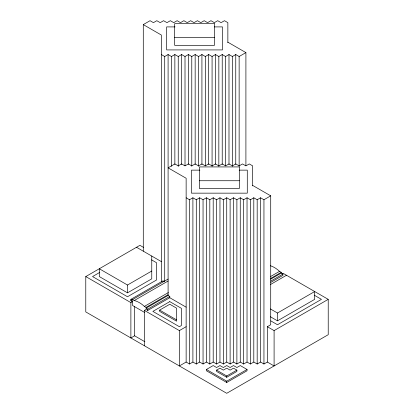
<?xml version="1.0" encoding="UTF-8"?>
<svg xmlns="http://www.w3.org/2000/svg" width="414" height="414" viewBox="0 0 414 414"><rect width="100%" height="100%" fill="white"/><g stroke="black" fill="none" stroke-linecap="round" stroke-linejoin="round"><path stroke-width="0.62" d="M143.285 251.174L143.285 24.607L150.054 20.7L153.434 22.651L156.818 20.7L160.202 22.651L163.587 20.7L166.966 22.651L170.351 20.7L173.735 22.651L177.114 20.7L180.499 22.651L183.883 20.7L187.268 22.651L190.647 20.7L194.031 22.651L197.416 20.7L200.8 22.651L204.18 20.7L207.564 22.651L210.949 20.7L214.328 22.651L217.712 20.7L221.097 22.651L224.481 20.7L227.86 22.651L227.86 42.663M161.331 54.555L164.715 56.506L168.094 54.555L171.479 56.506L174.863 54.555L178.243 56.506L181.627 54.555L185.011 56.506L188.396 54.555L191.775 56.506L195.16 54.555L198.544 56.506L201.923 54.555L205.308 56.506L208.692 54.555L212.077 56.506L215.456 54.555L218.84 56.506L222.225 54.555L225.604 56.506L228.989 54.555L232.373 56.506L235.757 54.555L239.137 56.506L245.906 52.604L245.906 165.496M186.14 197.788L189.519 199.739L192.903 197.788L196.288 199.739L199.672 197.788L203.051 199.739L206.436 197.788L209.82 199.739L213.2 197.788L216.584 199.739L219.969 197.788L223.353 199.739L226.732 197.788L230.117 199.739L233.501 197.788L236.886 199.739L240.265 197.788L243.649 199.739L247.034 197.788L250.413 199.739L253.798 197.788L257.182 199.739L260.566 197.788L263.946 199.739L270.715 195.832L270.715 324.742L267.33 326.698L267.33 362.048L274.094 365.955L274.094 330.605L328.224 299.353L328.224 334.703L226.732 393.3L85.776 311.918L85.776 276.568L139.906 245.316L143.549 247.417M99.779 272.386L92.545 276.568L127.502 296.75L156.544 279.978L156.544 262.735L151.54 259.847M151.762 256.069L151.762 278.834L127.502 292.843L99.308 276.568L99.308 268.753L127.502 285.029L151.762 271.02M144.698 312.498L132.552 305.485L132.552 301.646L130.86 300.667L130.86 299.363L163.023 280.796L164.715 281.774M130.86 299.363L132.552 300.341L132.552 299.576L168.094 279.057M130.86 300.667L132.765 301.521L130.881 302.608L85.776 276.568M132.552 299.576L134.245 300.554L168.12 280.997M134.245 300.554A24.457 14.123 60 0 1 144.393 306.412L168.353 292.579M144.393 306.412L146.085 307.39L168.094 294.68M146.085 307.39L146.085 308.156L168.094 295.446L169.787 296.424L169.787 297.723L147.777 310.433L146.085 309.455L144.414 310.422L144.414 345.773M146.085 308.156L147.777 309.134L169.787 296.424M159.638 310.096L169.787 304.238L176.571 308.151L176.571 321.171L159.638 311.395L159.638 310.096L176.571 319.872M144.89 341.752L134.602 335.811L130.881 337.959L130.881 302.608M270.709 276.454L279.543 271.356L281.235 272.329L281.235 273.095L270.766 279.139M144.414 310.422L179.371 330.605L186.14 326.698M270.766 278.374L281.235 272.329M282.177 273.856L283.119 273.312L328.224 299.353M270.808 281.07L282.928 274.073L282.928 275.377L270.808 282.369M270.508 284.496L286.498 275.263M267.33 362.048L263.946 364.004L260.566 362.048L257.182 364.004L253.798 362.048L250.413 364.004L247.034 362.048L243.649 364.004L240.265 362.048L236.886 364.004L233.501 362.048L230.117 364.004L226.732 362.048L223.353 364.004L219.969 362.048L216.584 364.004L213.2 362.048L209.82 364.004L206.436 362.048L203.051 364.004L199.672 362.048L196.288 364.004L192.903 362.048L189.519 364.004L186.14 362.048L179.371 365.955L179.371 330.605M270.404 308.937L277.478 313.025L314.692 291.539L314.692 299.353L277.478 320.84L270.404 316.751M206.436 369.469L213.2 365.567L216.584 367.518L219.969 365.567L223.353 367.518L226.732 365.567L230.117 367.518L233.501 365.567L236.886 367.518L240.265 365.567L247.034 369.469L247.034 370.773L226.732 382.495L206.436 370.773L206.436 369.469L226.732 381.19L247.034 369.469M216.584 370.121L219.969 368.17L223.353 370.121L226.732 368.17L230.117 370.121L233.501 368.17L236.886 370.121L236.886 371.425L226.732 377.283L216.584 371.425L216.584 370.121L226.732 375.984L236.886 370.121M175.065 26.905L166.656 26.905L166.656 49.918L222.473 49.918L222.473 26.905L214.369 26.905M174.63 37.503L214.499 37.503M199.874 170.133L191.465 170.133L191.465 193.152L247.282 193.152L247.282 170.133L239.173 170.133M199.439 180.737L239.308 180.737M227.86 42.187L245.906 52.604M143.285 24.607L161.331 35.024L161.331 281.122L162.174 281.613M252.669 185.415L270.715 195.832M281.235 273.095L282.928 274.073M314.247 295.187L321.455 299.353L277.478 324.742L270.803 320.891M136.522 247.267L161.331 261.591M267.33 326.698L274.094 330.605M169.787 297.723L186.14 307.167M277.478 313.025L277.478 320.84M263.946 199.739L263.946 364.004M260.566 197.788L260.566 362.048M257.182 199.739L257.182 364.004M253.798 197.788L253.798 362.048M252.669 185.876L252.669 165.885L249.285 163.934L245.906 165.885L242.521 163.934L239.137 165.885L235.757 163.934L232.373 165.885L228.989 163.934L225.604 165.885L222.225 163.934L218.84 165.885L215.456 163.934L212.077 165.885L208.692 163.934L205.308 165.885L201.923 163.934L198.544 165.885L195.16 163.934L191.775 165.885L188.396 163.934L185.011 165.885L181.627 163.934L178.243 165.885L174.863 163.934L168.094 167.841L186.14 178.258L186.14 362.048M250.413 199.739L250.413 364.004M247.034 197.788L247.034 362.048M243.649 199.739L243.649 364.004M240.265 197.788L240.265 362.048M239.137 56.506L239.137 166.18M236.886 199.739L236.886 364.004M235.757 54.555L235.757 164.291M233.501 197.788L233.501 362.048M232.373 56.506L232.373 166.242M230.117 199.739L230.117 364.004M228.989 54.555L228.989 164.291M226.732 197.788L226.732 362.048M226.732 375.984L226.732 377.283M226.732 381.19L226.732 382.495M225.604 56.506L225.604 165.595M223.353 199.739L223.353 364.004M222.225 54.555L222.225 164.291M219.969 197.788L219.969 362.048M218.84 56.506L218.84 166.242M216.584 199.739L216.584 364.004M215.456 54.555L215.456 164.291M213.2 197.788L213.2 362.048M212.077 56.506L212.077 166.242M209.82 199.739L209.82 364.004M208.692 54.555L208.692 164.291M206.436 197.788L206.436 362.048M205.308 56.506L205.308 165.595M203.051 199.739L203.051 364.004M201.923 54.555L201.923 164.291M199.672 197.788L199.672 362.048M198.544 56.506L198.544 166.242M196.288 199.739L196.288 364.004M195.16 54.555L195.16 164.286M192.903 197.788L192.903 362.048M191.775 56.506L191.775 166.18M189.519 199.739L189.519 364.004M188.396 54.555L188.396 164.322M185.011 56.506L185.011 165.631M181.627 54.555L181.627 164.425M178.243 56.506L178.243 166.381M174.863 54.555L174.863 164.322M171.479 56.506L171.479 166.278M168.094 54.555L168.094 295.446M164.715 56.506L164.715 281.008M147.777 309.134L147.777 310.433M134.602 306.231L134.602 335.811M127.502 285.029L127.502 292.843M270.389 265.752A24.457 14.123 60 0 1 279.543 271.356M169.787 301.63L152.875 311.395L179.371 326.698L181.353 325.554L181.353 308.311L169.787 301.63M214.499 23.691L174.63 23.691L174.63 45.317L214.499 45.317L214.499 23.691M239.308 166.925L199.439 166.925L199.439 188.551L239.308 188.551L239.308 166.925"/></g></svg>
